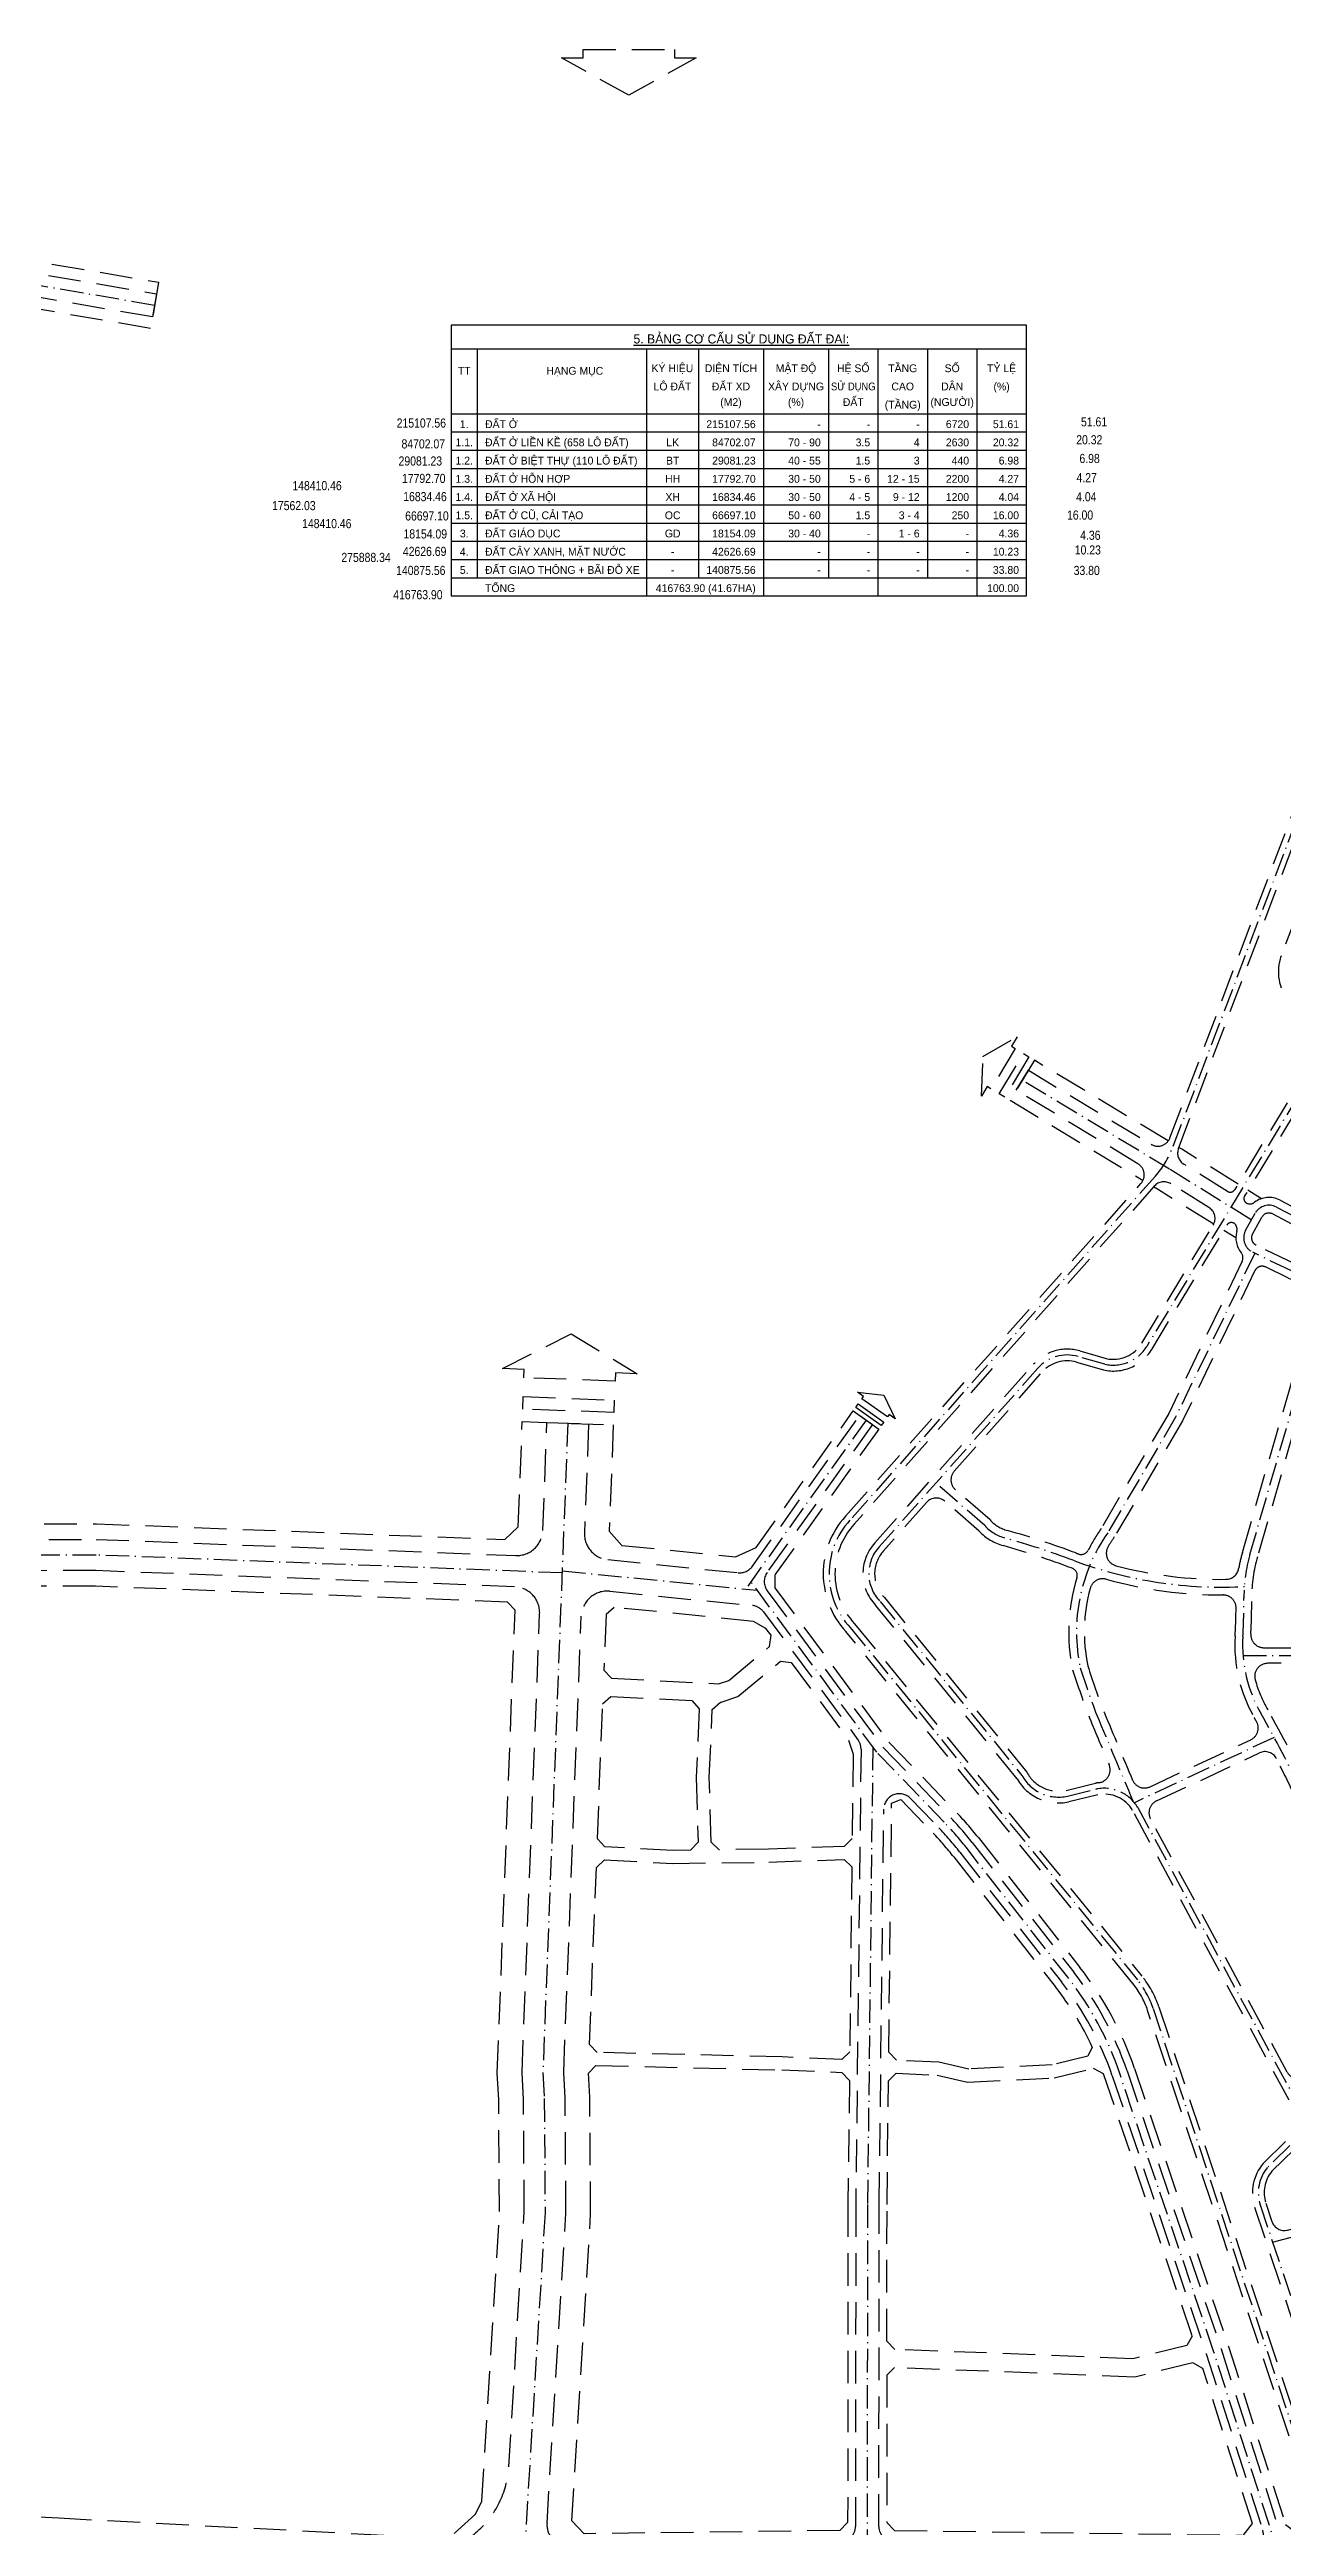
# Model space of a CAD drawing. Header units: metres. Extents: x 566107 to 571261, y 2062953 to 2068466.
# Drawn here: x 569713 to 570186, y 2064854 to 2065805 of the extents above; entities that cross this region are included whole.
import ezdxf
from ezdxf.enums import TextEntityAlignment as Align

# ---------------------------------------------------------------- set-up
doc = ezdxf.new("R2010")
doc.units = ezdxf.units.M
doc.linetypes.add('ACAD_ISO10W100', pattern=[18.5, 12, -3, 0.5, -3])
doc.linetypes.add('HIDDEN', pattern=[0.375, 0.25, -0.125])
for name, color, linetype in [('dientich', 7, 'CONTINUOUS'), ('ghi_chu', 7, 'CONTINUOUS'), ('LogDg phu', 7, 'CONTINUOUS'), ('TimDg', 222, 'CONTINUOUS'), ('ViaHeSphu', 32, 'CONTINUOUS')]:
    doc.layers.add(name, color=color, linetype=linetype)
doc.styles.add('avantH', font='VHAVAN.TTF', dxfattribs={"height": 10})
doc.styles.add('text', font='VHARIALN.TTF')

msp = doc.modelspace()

# ---------------------------------------------------------------- linework, layer by layer
at = {"layer": 'LogDg phu', "linetype": 'HIDDEN', "ltscale": 50}
for points in [[(569952.795, 2065802.161), (569961.149, 2065802.165), (569935.223, 2065787.83), (569909.362, 2065802.137), (569917.716, 2065802.141), (569917.714, 2065805.324), (569952.794, 2065805.344)], [(570072.99, 2065406.931), (570070.771, 2065403.253), (570071.355, 2065418.475), (570084.527, 2065426.053), (570082.308, 2065422.375), (570083.709, 2065421.529), (570074.391, 2065406.085)], [(570089.012, 2065418.308), (570079.712, 2065402.896), (570077.592, 2065404.132), (570086.91, 2065419.576)], [(569895.049, 2065298.248), (569886.703, 2065298.568), (569913.16, 2065311.884), (569938.442, 2065296.588), (569930.096, 2065296.908), (569929.974, 2065293.728), (569894.927, 2065295.069)], [(569929.476, 2065281.674), (569894.501, 2065283.015), (569894.612, 2065287.784), (569929.659, 2065286.443)], [(570032.246, 2065276.655), (570022.47, 2065283.615), (570023.398, 2065284.961), (570033.195, 2065277.988)], [(570025.491, 2065287.879), (570023.158, 2065289.54), (570033.247, 2065288.384), (570037.62, 2065279.245), (570035.287, 2065280.906), (570034.655, 2065280.017), (570024.858, 2065286.99)]]:
    msp.add_lwpolyline(points, close=True, dxfattribs=at)
for points in [[(569656.828, 2065728.084), (569753.782, 2065711.484), (569752.263, 2065702.613), (569656.351, 2065719.035, 0.4290131)], [(570189.003, 2064888.393), (570134.63, 2065051.974, 0.0910487), (570128.967, 2065062.279), (570018.638, 2065197.576, -0.3897904), (570018.533, 2065241.815), (570132.061, 2065369.658, 0.4689492), (570130.906, 2065377.259), (570084.138, 2065405.481), (570088.788, 2065413.187), (570135.95, 2065384.727, 0.4683804), (570143.21, 2065387.239), (570204.345, 2065548.862, -0.3696769)], [(570197.966, 2065416.741), (570168.073, 2065367.313, -0.4178083), (570165.306, 2065366.65), (570148.498, 2065377.098, -0.3583109), (570146.461, 2065383.114), (570208.555, 2065547.273, -0.3697326)], [(570218.606, 2065543.48), (570185.934, 2065457.104, 0.2741025), (570189.059, 2065439.717)], [(570201.816, 2065414.412), (570171.885, 2065364.921, 0.4838052), (570172.982, 2065361.982)], [(570188.961, 2065017.497), (570128.85, 2065128.813, 0.3181708), (570115.543, 2065134.855), (570104.311, 2065132.14, -0.3325894), (570084.463, 2065140.974), (570030.108, 2065207.63, -0.3979368), (570029.844, 2065231.596), (570090.801, 2065300.239, -0.2899171), (570108.518, 2065305.344), (570118.715, 2065302.415, 0.3192853), (570132.369, 2065308.276), (570159.812, 2065353.653, 0.410628), (570158.173, 2065360.487), (570143.559, 2065369.571, 0.3652592), (570137.18, 2065368.645), (570021.875, 2065238.801, 0.391484), (570022.035, 2065200.531), (570132.454, 2065065.123, -0.0910487), (570138.901, 2065053.393), (570193.269, 2064889.828)], [(570172.982, 2065361.982, 0.2455515), (570175.722, 2065362.451, -0.2914606), (570185.491, 2065363.27), (570196.221, 2065357.635, 0.4358765)], [(570168.449, 2065353.817, -0.2255994), (570168.881, 2065351.278, 0.2442146), (570170.585, 2065343.042, -0.2908893), (570170.96, 2065339.845), (570142.733, 2065281.304), (570116.767, 2065237.108, 0.034872), (570111.794, 2065228.795, -0.3801286), (570108.085, 2065227.336, -0.0017538), (570107.038, 2065227.725, 0.0211802), (570080.742, 2065236.332, -0.1381875), (570074.087, 2065240.4), (570060.757, 2065252.036, -0.4167044), (570060.307, 2065259.123), (570094.166, 2065297.252, -0.2900989), (570107.266, 2065301.022), (570117.606, 2065298.052, 0.3219951), (570136.216, 2065305.942), (570165.101, 2065353.702, -0.5415117), (570168.449, 2065353.817)], [(570200.565, 2065337.313, -0.4022073), (570188.551, 2065333.403), (570179.871, 2065337.599, 0.4144849), (570175.864, 2065336.2), (570148.031, 2065278.477), (570121.82, 2065233.863, 0.0170076), (570119.458, 2065230.245, 0.501142), (570122.464, 2065222.82, 0.0671597), (570164.723, 2065217.601, 0.3601086), (570169.589, 2065221.721, -0.0257864), (570171.032, 2065227.924), (570202.407, 2065336.563, 0.9000493), (570200.565, 2065337.313)], [(569599.952, 2065232.857), (569730.635, 2065232.943), (569891.842, 2065226.738, 0.4142566), (569902.219, 2065236.347), (569903.812, 2065277.882), (569919.8, 2065277.269), (569918.198, 2065235.487, 0.396323), (569927.194, 2065225.153), (569977.251, 2065220.141, 0.2692068), (569982.736, 2065222.632), (570023.965, 2065280.542), (570028.853, 2065277.062), (569988.409, 2065220.254, 0.3245038), (569988.472, 2065213.209), (570032.886, 2065153.109), (570058.646, 2065126.345, -0.0255048), (570067.204, 2065116.494), (570106.258, 2065066.615, -0.0847404), (570126.729, 2065028.712), (570162.834, 2064921.955), (570185.663, 2064850.687, 0.3176835)], [(570105.651, 2065221.836, 0.0217795), (570079.119, 2065230.556, -0.1338821), (570069.923, 2065236.07), (570056.709, 2065247.605, 0.4117271), (570049.682, 2065247.159), (570033.176, 2065228.572, 0.4028241), (570033.466, 2065210.632), (570088.216, 2065143.492, 0.3394549), (570103.286, 2065136.522), (570114.581, 2065139.252, -0.0184878), (570115.833, 2065139.453, 0.4975564), (570119.829, 2065146.356, -0.0007766), (570112.295, 2065164.326, -0.0146104), (570105.797, 2065182.86, -0.1290761), (570107.454, 2065218.132, 0.397494), (570105.651, 2065221.836)], [(569851.288, 2064842.823, 0.4118614), (569889.121, 2064876.585), (569895.079, 2064974.422), (569894.779, 2065017.897), (569894.231, 2065028.01), (569900.993, 2065204.371, 0.4141705), (569891.385, 2065214.746), (569730.408, 2065220.942), (569596.052, 2065220.854, 0.3677427), (569588.161, 2065214.133), (569573.924, 2065126.234, 0.0202262), (569573.663, 2065124.066), (569570.58, 2065085.457), (569569.961, 2065080.235), (569566.383, 2065054.236), (569561.882, 2065030.391), (569556.848, 2065008.696), (569555.672, 2065003.757)], [(570112.53, 2065214.128, 0.1187169), (570111.605, 2065184.393, 0.0143174), (570117.866, 2065166.557, 0.0011282), (570128.82, 2065140.482, 0.425067), (570135.541, 2065137.899), (570174.215, 2065155.959, 0.4380489), (570176.444, 2065162.964, 0.0011653), (570175.589, 2065164.457, -0.1466326), (570168.219, 2065195.786, 0.0118708), (570168.61, 2065206.529, 0.4190931), (570163.59, 2065211.592, -0.0688734), (570118.692, 2065217.624, 0.4152852), (570112.53, 2065214.128)], [(569903.824, 2064854.801), (569911.082, 2064973.99), (569910.776, 2065018.385), (569910.247, 2065028.137), (569916.969, 2065203.45, -0.4323334), (569927.958, 2065213.017), (569982.757, 2065207.53, -0.2117239), (569986.984, 2065205.126), (570023.307, 2065155.976, -0.1634053), (570024.481, 2065152.341), (570022.477, 2064977.444), (570022.347, 2064853.673, -0.4100872), (570016.425, 2064847.68), (569911.914, 2064846.315, -0.4360213), (569903.824, 2064854.801)], [(570173.954, 2064845.712), (570170.735, 2064845.809), (570037.263, 2064847.666, -0.4104524), (570031.347, 2064853.672), (570031.477, 2064977.388), (570033.218, 2065129.295, -0.6709536), (570043.54, 2065133.387), (570054.323, 2065122.184, -0.0255048), (570062.48, 2065112.795), (570101.534, 2065062.916, -0.0847404), (570121.045, 2065026.79), (570157.135, 2064920.079), (570178.867, 2064852.235, -0.5178152), (570173.954, 2064845.712)], [(570203.451, 2064893.252), (570175.762, 2064976.556, -0.2599733), (570179.03, 2064993.213), (570187.656, 2065001.616, 0.3438451)]]:
    msp.add_lwpolyline(points, format="xyb", dxfattribs=at)
for points in [[(570175.628, 2065351.646), (570178.537, 2065356.741, -0.4039494), (570182.701, 2065357.958), (570196.776, 2065350.567, -0.3972951), (570198.168, 2065346.513), (570195.366, 2065340.328, -0.4214862), (570191.162, 2065338.805), (570176.302, 2065345.988, -0.4239772), (570174.896, 2065350.251)], [(570238.658, 2065325.678, 0.3992054), (570232.982, 2065331.684), (570224.136, 2065332.162, -0.0144237), (570213.665, 2065333.997, 0.3913131), (570206.695, 2065329.785), (570176.797, 2065226.263, 0.0713814), (570174.625, 2065210.563, -0.0150289), (570174.275, 2065196.599, 0.4304395), (570179.268, 2065191.323), (570241.561, 2065191.323, 0.4490441), (570246.526, 2065196.909, 0.0682902), (570240.452, 2065220.325, -0.1117472), (570235.77, 2065248.001), (570238.55, 2065282.415)], [(570180.771, 2065185.323, 0.4962533), (570175.955, 2065178.981, 0.062697), (570180.789, 2065167.45, -0.0227959), (570196.477, 2065137.07, 0.1177983), (570213.083, 2065115.919, -0.1385839), (570226.678, 2065093.398, -0.009927), (570230.55, 2065070.64, 0.4107948), (570236.503, 2065064.899), (570242.134, 2065064.899, 0.4142136), (570247.134, 2065069.899), (570247.134, 2065180.323, 0.4142136), (570242.134, 2065185.323)], [(570177.605, 2065150.921, -0.4035127), (570184.17, 2065148.671, -0.0106232), (570191.026, 2065134.563, 0.1167703), (570209.151, 2065111.38, -0.1358086), (570220.83, 2065092.033, -0.022041), (570228.1, 2065041.85, -0.3958723), (570223.935, 2065036.418, 0.087325), (570195.09, 2065026.311, -0.4189333), (570188.244, 2065028.296), (570135.737, 2065125.529, -0.4313776), (570138.021, 2065132.435)], [(570197.293, 2065020.663, 0.3416143), (570194.962, 2065015.006, -0.2604858), (570190.876, 2064998.472), (570182.336, 2064990.152, 0.2555895), (570180.036, 2064977.962), (570182.4, 2064970.852, 0.3950263), (570188.405, 2064967.591), (570220.875, 2064976.053), (570279.062, 2064977.535, 0.4077392), (570283.934, 2064982.549), (570283.838, 2065011.871, 0.3632778), (570281.356, 2065014.816), (570245.085, 2065021.18, -0.2617417), (570231.189, 2065028.481, 0.2934922), (570226.265, 2065030.709, 0.0941197)]]:
    msp.add_lwpolyline(points, format="xyb", close=True, dxfattribs=at)
msp.add_lwpolyline([(570166.19, 2065355.503), (570166.19, 2065355.503)], dxfattribs=at)
at = {"layer": 'TimDg', "linetype": 'ACAD_ISO10W100', "ltscale": 0.75}
for points in [[(569753.022, 2065707.049), (569646.593, 2065725.271), (569606.119, 2065702.437), (569580.499, 2065688.779), (569497.549, 2065628.518, 0.0202823), (569488.005, 2065620.975), (569441.717, 2065581.238), (569418.474, 2065561.302, -0.086546), (569388.936, 2065543.745), (569379.95, 2065540.325, -0.0395534), (569364.789, 2065535.89), (569287.932, 2065519.87), (569113.752, 2065473.478, 0.0504334), (569019.629, 2065437.933), (568973.349, 2065413.4)], [(570206.45, 2065548.067), (570144.125, 2065383.298, -0.0913883), (570137.596, 2065372.501), (570020.205, 2065240.309, 0.39059), (570020.337, 2065199.052), (570130.711, 2065063.701, -0.0910487), (570136.766, 2065052.683), (570191.136, 2064889.111)], [(570199.891, 2065415.577), (570134.293, 2065307.109, -0.3207918), (570118.163, 2065300.233), (570107.893, 2065303.183, 0.2899977), (570092.484, 2065298.745), (570031.511, 2065230.085, 0.4001062), (570031.79, 2065209.128), (570086.335, 2065142.239, 0.3356521), (570103.798, 2065134.331), (570115.064, 2065137.054, -0.3199172), (570130.812, 2065129.913), (570190.897, 2065018.647, -0.3431747)], [(570175.77, 2065342.913), (570145.382, 2065279.891), (570119.294, 2065235.487, 0.2074515), (570108.701, 2065183.628, 0.0144662), (570115.08, 2065165.442, 0.0014278), (570128.97, 2065132.436)], [(570331.781, 2065014.463), (570287.008, 2065016.87), (570245.288, 2065024.19, -0.4028827), (570231.664, 2065036.034, 0.0247516), (570223.754, 2065092.717, 0.1372572), (570211.12, 2065113.647, -0.1172738), (570193.751, 2065135.817, 0.0227959), (570178.189, 2065165.954, -0.1466326), (570171.213, 2065195.606, 0.0162928), (570171.625, 2065210.548, -0.0713889), (570173.914, 2065227.093), (570206.548, 2065340.089)], [(570172.482, 2065214.872, -0.1047812), (570105.985, 2065224.916, 0.0211802), (570079.93, 2065233.444, -0.1357544), (570072.001, 2065238.239), (570053.271, 2065254.589)], [(570185.663, 2064840.853), (570159.984, 2064921.017), (570123.887, 2065027.751, 0.0847404), (570103.896, 2065064.765), (570064.842, 2065114.644, 0.0255048), (570056.484, 2065124.265), (570030.589, 2065151.169), (569982.179, 2065216.676)], [(570189.267, 2065000.046), (570180.68, 2064991.679, 0.2580247), (570177.899, 2064977.259), (570205.584, 2064893.969)]]:
    msp.add_lwpolyline(points, format="xyb", dxfattribs=at)
for points in [[(570174.464, 2065355.658), (570143.064, 2065375.178), (570086.463, 2065409.334)], [(569911.806, 2065277.575), (569902.239, 2065028.074), (569902.777, 2065018.141), (569903.08, 2064974.206), (569867.159, 2064384.314)], [(570026.409, 2065278.802), (569980.147, 2065213.821)], [(569909.6, 2065220.05), (569730.521, 2065226.942), (569587.142, 2065226.848)], [(569909.632, 2065220.882), (569984.619, 2065213.374)], [(570171.276, 2065188.323), (570250.121, 2065188.323)], [(570183.251, 2065156.868), (570129.529, 2065131.781)], [(570028.993, 2065153.33), (570026.977, 2064977.416), (570026.805, 2064813.8), (570024.569, 2064741.828), (570018.49, 2064486.165), (570008.761, 2064376.028)], [(570182.642, 2064962.988), (570221.297, 2064973.063), (570288.094, 2064974.764), (570371.924, 2064969.028)]]:
    msp.add_lwpolyline(points, dxfattribs=at)
msp.add_lwpolyline([(570172.997, 2065353.088), (570175.931, 2065358.228, -0.4039494), (570184.096, 2065360.614), (570198.17, 2065353.223, -0.3972951), (570200.901, 2065345.274), (570198.099, 2065339.09, -0.4214862), (570189.857, 2065336.104), (570174.997, 2065343.287, -0.4239772), (570172.24, 2065351.646)], format="xyb", close=True, dxfattribs=at)
at = {"layer": 'ViaHeSphu', "linetype": 'HIDDEN', "ltscale": 50}
for points in [[(569658.149, 2065732.423), (569754.541, 2065715.92), (569751.504, 2065698.178), (569656.004, 2065714.529)], [(570142.534, 2065386.009), (570091.113, 2065417.04), (570081.813, 2065401.628), (570132.841, 2065370.835)], [(570169.355, 2065369.432), (570147.765, 2065382.852), (570146.623, 2065383.542)], [(570160.023, 2065354.038), (570138.363, 2065367.503), (570136.933, 2065368.366)], [(570178.347, 2065363.842), (570173.177, 2065367.056)], [(570168.538, 2065348.745), (570163.861, 2065351.652)]]:
    msp.add_lwpolyline(points, dxfattribs=at)
for points in [[(569598.151, 2065238.855), (569730.748, 2065238.943), (569887.576, 2065232.906), (569892.764, 2065237.71), (569894.318, 2065278.246), (569929.293, 2065276.905), (569927.73, 2065236.145), (569932.514, 2065230.651), (569976.311, 2065226.265), (569984.186, 2065229.841), (570021.521, 2065282.281), (570031.297, 2065275.322), (569991.331, 2065219.186), (569991.374, 2065214.329), (570035.183, 2065155.049), (570060.807, 2065128.426, -0.0255048), (570069.566, 2065118.343), (570108.62, 2065068.464, -0.0847404), (570129.571, 2065029.673), (570165.684, 2064922.894), (570187.587, 2064854.514), (570194.11, 2064849.601)], [(569695.469, 2065214.919), (569594.796, 2065214.853), (569588.997, 2065209.914), (569575.405, 2065125.994, 0.0202262), (569575.158, 2065123.947), (569572.073, 2065085.309), (569571.448, 2065080.045), (569567.864, 2065053.994), (569563.35, 2065030.082), (569558.309, 2065008.353), (569554.551, 2064992.572), (569552.556, 2064980.198), (569551.25, 2064967.665), (569549.359, 2064949.798), (569540.221, 2064902.625, 0.0242935), (569539.869, 2064900.174), (569537.179, 2064871.7), (569541.698, 2064866.394, -0.0058674), (569547.879, 2064865.856, 0.0210483), (569558.691, 2064865.245), (569614.903, 2064862.332), (569716.247, 2064856.968), (569862.91, 2064849.219)], [(569868.144, 2064851.058), (569876.38, 2064858.408), (569878.8, 2064863.4), (569885.577, 2064974.678), (569885.281, 2065017.607), (569884.721, 2065027.935), (569891.538, 2065205.734), (569888.655, 2065208.847), (569730.294, 2065214.942), (569594.796, 2065214.853), (569588.997, 2065209.914), (569575.405, 2065125.994, 0.0202262), (569575.158, 2065123.947), (569572.073, 2065085.309), (569571.448, 2065080.045), (569567.864, 2065053.994), (569563.35, 2065030.082), (569558.309, 2065008.353), (569557.131, 2065003.409)]]:
    msp.add_lwpolyline(points, format="xyb", dxfattribs=at)
for points in [[(569973.706, 2065178.787), (569989.37, 2065191.81), (569989.894, 2065196.141), (569987.97, 2065198.744), (569983.202, 2065201.456), (569929.602, 2065206.822), (569926.502, 2065204.123), (569925.681, 2065182.719), (569928.563, 2065179.569), (569969.746, 2065177.478)], [(570019.71, 2065155.796), (570021.459, 2065150.383), (570021.088, 2065118.078), (570018.056, 2065114.971), (569988.875, 2065113.937), (569969.924, 2065113.687), (569966.845, 2065116.647), (569966.186, 2065141.542), (569967.321, 2065167.588), (569970.447, 2065170.433), (569970.699, 2065170.421), (569977.161, 2065172.556), (569993.537, 2065186.171), (569997.627, 2065185.677)], [(569928.294, 2065172.573), (569959.461, 2065170.991), (569962.327, 2065167.842), (569961.183, 2065141.585), (569961.845, 2065116.581), (569958.925, 2065113.542), (569952.285, 2065113.455), (569926.078, 2065114.773), (569923.197, 2065117.922), (569925.183, 2065169.728)], [(569920.167, 2065038.899), (569922.775, 2065106.93), (569925.887, 2065109.777), (569952.192, 2065108.453), (569988.997, 2065108.938), (570017.998, 2065109.966), (570020.962, 2065107.073), (570020.148, 2065036.027), (570017.116, 2065033.149), (569994.221, 2065034.083), (569923.051, 2065035.828)], [(569994.057, 2065029.085), (570017.059, 2065028.148), (570020.022, 2065025.026), (570019.477, 2064977.463), (570019.348, 2064855.219), (570016.345, 2064852.179), (569918.099, 2064850.896), (569913.404, 2064855.822), (569920.584, 2064973.734), (569920.274, 2065018.675), (569919.773, 2065027.915), (569922.61, 2065030.837)], [(570151.692, 2064926.808), (570149.74, 2064923.251), (570128.934, 2064918.143), (570037.416, 2064921.738), (570034.421, 2064924.856), (570034.477, 2064977.369), (570035.022, 2065024.977), (570038.053, 2065027.836), (570053.757, 2065027.095), (570065.441, 2065024.433), (570098.704, 2065026.049), (570113.706, 2065029.794), (570117.578, 2065027.678)], [(570129.644, 2064911.11), (570037.409, 2064914.733), (570034.408, 2064911.85), (570034.348, 2064855.207), (570037.345, 2064852.165), (570170.835, 2064850.308), (570171.39, 2064850.292), (570174.863, 2064854.901), (570155.789, 2064914.447), (570151.96, 2064916.588)]]:
    msp.add_lwpolyline(points, close=True, dxfattribs=at)
msp.add_lwpolyline([(570113.368, 2065037.906), (570111.689, 2065034.443), (570097.97, 2065031.019), (570065.884, 2065029.46), (570054.435, 2065032.069), (570038.111, 2065032.839), (570035.148, 2065035.98), (570036.244, 2065131.583), (570039.769, 2065132.98), (570052.161, 2065120.104, -0.0255048), (570060.118, 2065110.945), (570099.172, 2065061.066, -0.057257)], format="xyb", close=True, dxfattribs=at)

# ---------------------------------------------------------------- texts
at = {"layer": 'dientich', "style": 'text'}
for s, p in [('215107.56', (569846.05, 2065660.097)), ('148410.46', (569805.98, 2065636.042)), ('148410.46', (569809.72, 2065621.463)), ('275888.34', (569824.809, 2065608.467)), ('416763.90', (569844.732, 2065594.139))]:
    msp.add_text(s, height=3.5, dxfattribs=at).set_placement(p)
for s, p in [('51.61', (570119.047, 2065659.515)), ('20.32', (570117.213, 2065652.612)), ('4.27', (570115.099, 2065638.059)), ('6.98', (570116.226, 2065645.427)), ('4.04', (570114.958, 2065630.733)), ('17562.03', (569814.913, 2065627.337)), ('16.00', (570113.688, 2065623.689)), ('10.23', (570116.65, 2065610.305)), ('4.36', (570116.509, 2065615.94)), ('140875.56', (569864.795, 2065602.42)), ('33.80', (570116.227, 2065602.416))]:
    msp.add_text(s, height=3.5, dxfattribs=at).set_placement(p, align=Align.BOTTOM_RIGHT)
for s, p in [('84702.07', (569856.277, 2065653.846)), ('29081.23', (569855.135, 2065647.278)), ('17792.70', (569856.457, 2065640.567)), ('16834.46', (569856.934, 2065633.582)), ('66697.10', (569857.683, 2065626.164)), ('42626.69', (569856.8, 2065612.529)), ('18154.09', (569857.047, 2065619.253))]:
    msp.add_text(s, height=3.5, dxfattribs=at).set_placement(p, align=Align.MIDDLE_CENTER)

# ---------------------------------------------------------------- next in the draw order: wipeouts: each hides what was drawn before it
at = {"color": 32}
msp.add_wipeout([(569867.009, 2065699.406), (570088.009, 2065699.406), (570088.009, 2065595.406), (569867.009, 2065595.406)], dxfattribs=at).translate(0, 0, 3.481).dxf.layer = 'ghi_chu'

# ---------------------------------------------------------------- next in the draw order: linework, layer by layer
at = {"layer": 'ghi_chu'}
msp.add_line((569867.009, 2065690.406), (570088.009, 2065690.406), dxfattribs=at)
at = {"layer": 'ghi_chu', "color": 32}
for p, q in [((569877.009, 2065690.406), (569877.009, 2065602.406)), ((569942.009, 2065690.406), (569942.009, 2065595.406)), ((569962.009, 2065690.406), (569962.009, 2065602.406)), ((569987.009, 2065690.406), (569987.009, 2065595.406)), ((570012.009, 2065690.406), (570012.009, 2065602.406)), ((570050.009, 2065690.406), (570050.009, 2065602.406)), ((570069.009, 2065690.406), (570069.009, 2065595.406)), ((569867.009, 2065665.406), (570088.009, 2065665.406)), ((569867.009, 2065658.406), (570088.009, 2065658.406)), ((569867.009, 2065651.406), (570088.009, 2065651.406)), ((569867.009, 2065644.406), (570088.009, 2065644.406)), ((569867.009, 2065637.406), (570088.009, 2065637.406)), ((569867.009, 2065630.406), (570088.009, 2065630.406)), ((569867.009, 2065623.406), (570088.009, 2065623.406)), ((569867.009, 2065616.406), (570088.009, 2065616.406)), ((569867.009, 2065609.406), (570088.009, 2065609.406)), ((569867.009, 2065602.406), (570088.009, 2065602.406))]:
    msp.add_line(p, q, dxfattribs=at)
at = {"layer": 'ghi_chu'}
msp.add_lwpolyline([(570088.009, 2065699.406), (569867.009, 2065699.406), (569867.009, 2065595.406), (570088.009, 2065595.406)], close=True, dxfattribs=at)
msp.add_lwpolyline([(569867.009, 2065690.406), (569877.009, 2065690.406), (569942.009, 2065690.406), (569962.009, 2065690.406), (569987.009, 2065690.406), (570012.009, 2065690.406), (570050.009, 2065690.406), (570069.009, 2065690.406), (570088.009, 2065690.406)], dxfattribs=at)
at = {"layer": 'ghi_chu', "color": 32}
for points in [[(569867.009, 2065690.406), (569877.009, 2065690.406), (569942.009, 2065690.406), (569962.009, 2065690.406), (569987.009, 2065690.406), (570012.009, 2065690.406), (570031.009, 2065690.406), (570050.009, 2065690.406), (570069.009, 2065690.406), (570088.009, 2065690.406)], [(570031.009, 2065690.406), (570031.009, 2065595.406)]]:
    msp.add_lwpolyline(points, dxfattribs=at)

# ---------------------------------------------------------------- next in the draw order: texts
at = {"layer": 'ghi_chu', "lineweight": -2, "style": 'avantH'}
for s, height, p in [('%%U5. b¶ng c¬ cÊu sö dông ®Êt ®ai:', 3.5, (569978.509, 2065692.406)), ('tt', 3, (569872.009, 2065680.406)), ('h¹ng môc', 3, (569914.509, 2065680.406)), ('ký hiÖu', 3, (569952.009, 2065681.397)), ('diÖn tÝch', 3, (569974.509, 2065681.397)), ('mËt ®é', 3, (569999.509, 2065681.397)), ('hÖ sè', 3, (570021.509, 2065681.397)), ('tÇng', 3, (570040.509, 2065681.397)), ('sè', 3, (570059.509, 2065681.397)), ('tû lÖ', 3, (570078.509, 2065681.397)), ('l« ®Êt', 3, (569952.009, 2065674.397)), ('®Êt xd', 3, (569974.509, 2065674.397)), ('(m2)', 3, (569974.509, 2065668.397)), ('x©y dùng', 3, (569999.509, 2065674.397)), ('(%%%)', 3, (569999.509, 2065668.397)), ('®Êt', 3, (570021.509, 2065668.397)), ('(tÇng)', 3, (570040.509, 2065667.397)), ('cao', 3, (570040.509, 2065674.397)), ('(ng\xadêi)', 3, (570059.509, 2065668.397)), ('d©n', 3, (570059.509, 2065674.397)), ('(%%%)', 3, (570078.509, 2065674.397)), ('1.', 3, (569872.009, 2065659.906)), ('4.', 3, (569872.009, 2065610.906)), ('3.', 3, (569872.009, 2065617.906)), ('gd', 3, (569952.108, 2065617.906)), ('5.', 3, (569872.009, 2065603.906)), ('-', 3, (569952.108, 2065610.906)), ('-', 3, (569952.108, 2065603.906))]:
    msp.add_text(s, height=height, dxfattribs=at).set_placement(p, align=Align.CENTER)
at = {"layer": 'ghi_chu', "lineweight": -2, "style": 'avantH', "width": 0.9}
msp.add_text('sö dông', height=3, dxfattribs=at).set_placement((570021.509, 2065674.397), align=Align.CENTER)
at = {"layer": 'ghi_chu', "lineweight": -2, "style": 'avantH'}
for s, p in [('®Êt ë', (569880.008, 2065659.906)), ('®Êt gi¸o dôc', (569880.008, 2065617.906)), ('®Êt c©y xanh, mÆt n\xadíc', (569880.008, 2065610.906)), ('®Êt giao th«ng + b·i ®ç xe', (569880.008, 2065603.906))]:
    msp.add_text(s, height=3, dxfattribs=at).set_placement(p)
for s, p in [('215107.56', (569984.009, 2065659.906)), ('-', (570009.009, 2065659.906)), ('-', (570028.009, 2065659.906)), ('-', (570047.009, 2065659.906)), ('6720', (570066.009, 2065659.906)), ('51.61', (570085.197, 2065659.906)), ('42626.69', (569984.009, 2065610.906)), ('18154.09', (569984.009, 2065617.906)), ('30 - 40', (570009.009, 2065617.906)), ('-', (570028.009, 2065617.906)), ('1 - 6', (570047.009, 2065617.906)), ('-', (570066.009, 2065617.906)), ('10.23', (570085.197, 2065610.906)), ('4.36', (570085.197, 2065617.906)), ('140875.56', (569984.009, 2065603.906)), ('-', (570009.009, 2065610.906)), ('-', (570009.009, 2065603.906)), ('-', (570028.009, 2065610.906)), ('-', (570028.009, 2065603.906)), ('-', (570047.009, 2065610.906)), ('-', (570047.009, 2065603.906)), ('-', (570066.009, 2065610.906)), ('-', (570066.009, 2065603.906)), ('33.80', (570085.197, 2065603.906))]:
    msp.add_text(s, height=3, dxfattribs=at).set_placement(p, align=Align.RIGHT)
at = {"layer": 'ghi_chu', "color": 5, "lineweight": -2, "style": 'avantH'}
for s, p in [('1.1.', (569872.009, 2065652.906)), ('lk', (569952.108, 2065652.906)), ('1.2.', (569872.009, 2065645.906)), ('bt', (569952.108, 2065645.906)), ('1.3.', (569872.009, 2065638.906)), ('1.4.', (569872.009, 2065631.906)), ('xh', (569952.108, 2065631.906)), ('hh', (569952.108, 2065638.906)), ('1.5.', (569872.009, 2065624.906)), ('oc', (569952.108, 2065624.906))]:
    msp.add_text(s, height=3, dxfattribs=at).set_placement(p, align=Align.CENTER)
for s, p in [('®Êt ë liÒn kÒ (658 l« ®Êt)', (569880.008, 2065652.906)), ('®Êt ë biÖt thù (110 l« ®Êt)', (569880.008, 2065645.906)), ('®Êt ë hçn hîp', (569880.008, 2065638.906)), ('®Êt ë x· héi', (569880.008, 2065631.906)), ('®Êt ë cò, c¶i t¹o', (569880.008, 2065624.906))]:
    msp.add_text(s, height=3, dxfattribs=at).set_placement(p)
for s, p in [('84702.07', (569984.009, 2065652.906)), ('70 - 90', (570009.009, 2065652.906)), ('3.5', (570028.009, 2065652.906)), ('4', (570047.009, 2065652.906)), ('2630', (570066.009, 2065652.906)), ('20.32', (570085.197, 2065652.906)), ('29081.23', (569984.009, 2065645.906)), ('40 - 55', (570009.009, 2065645.906)), ('1.5', (570028.009, 2065645.906)), ('3', (570047.009, 2065645.906)), ('440', (570066.009, 2065645.906)), ('6.98', (570085.197, 2065645.906)), ('17792.70', (569984.009, 2065638.906)), ('16834.46', (569984.009, 2065631.906)), ('30 - 50', (570009.009, 2065638.906)), ('30 - 50', (570009.009, 2065631.906)), ('4 - 5', (570028.009, 2065631.906)), ('5 - 6', (570028.009, 2065638.906)), ('12 - 15', (570047.009, 2065638.906)), ('9 - 12', (570047.009, 2065631.906)), ('2200', (570066.009, 2065638.906)), ('1200', (570066.009, 2065631.906)), ('4.27', (570085.197, 2065638.906)), ('4.04', (570085.197, 2065631.906)), ('66697.10', (569984.009, 2065624.906)), ('50 - 60', (570009.009, 2065624.906)), ('1.5', (570028.009, 2065624.906)), ('3 - 4', (570047.009, 2065624.906)), ('250', (570066.009, 2065624.906)), ('16.00', (570085.197, 2065624.906))]:
    msp.add_text(s, height=3, dxfattribs=at).set_placement(p, align=Align.RIGHT)
at = {"layer": 'ghi_chu', "color": 1, "lineweight": -2, "style": 'avantH'}
msp.add_text('tæng', height=3, dxfattribs=at).set_placement((569880.008, 2065596.906))
for s, p in [('416763.90 (41.67ha)', (569984.009, 2065596.906)), ('100.00', (570085.197, 2065596.906))]:
    msp.add_text(s, height=3, dxfattribs=at).set_placement(p, align=Align.RIGHT)

doc.saveas('drawing.dxf')
